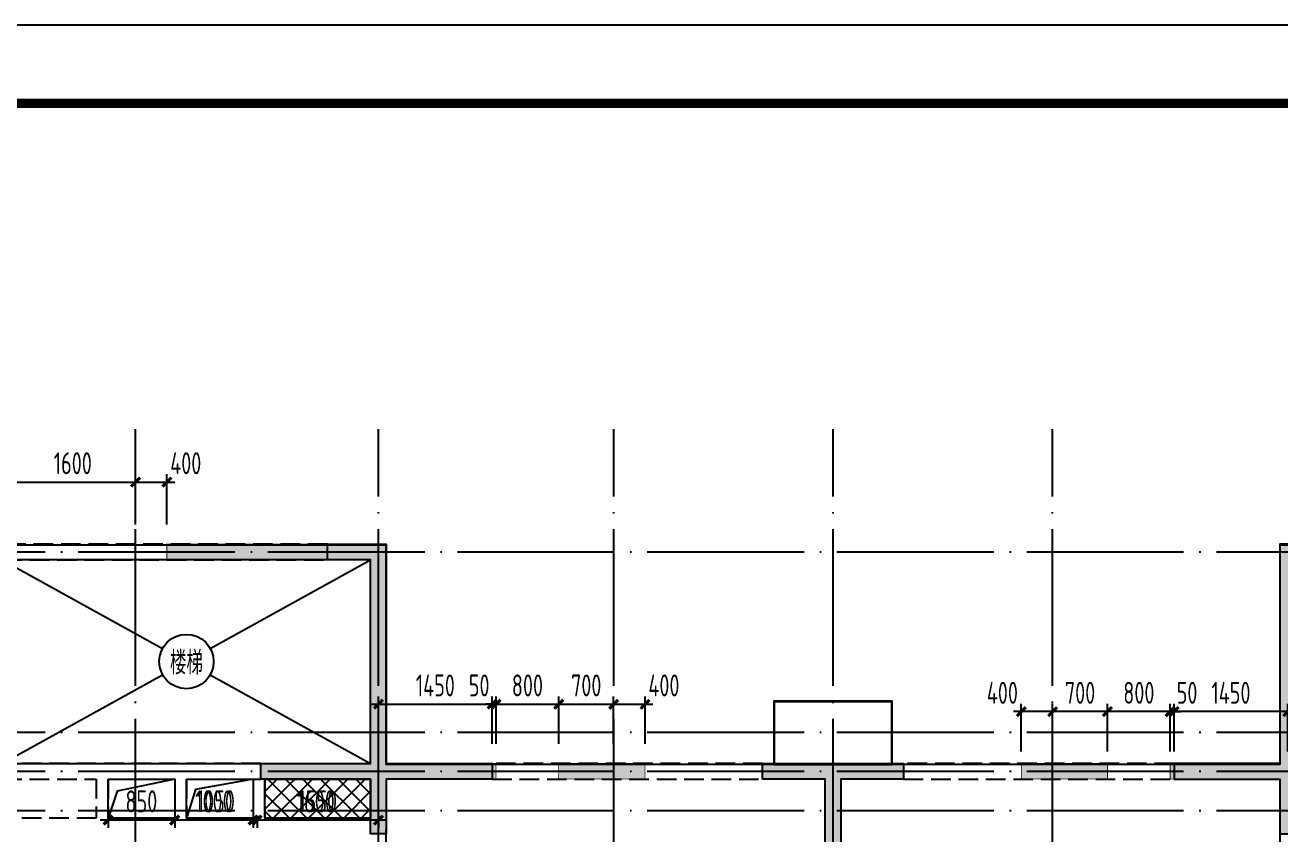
# Model space of a CAD drawing. Extents: x 154268 to 5133249, y -1832900 to 601179.
# Drawn here: x 658761 to 674770, y 590715 to 601038 of the extents above; entities that cross this region are included whole.
import ezdxf
from ezdxf.enums import TextEntityAlignment as Align

# ---------------------------------------------------------------- set-up
doc = ezdxf.new("R2010")
doc.units = 0
doc.header["$LTSCALE"] = 1000
doc.linetypes.add('DASH', pattern=[0.35, 0.25, -0.1])
doc.linetypes.add('DOTE', pattern=[2.42, 2, -0.2, 0.02, -0.2])
doc.layers.add('_TSZ_PLOT_MARK', color=1, linetype='Continuous', plot=False)
for name, color, linetype in [('A-ANNO-AXIS', 94, 'Continuous'), ('A-ANNO-DOTE', 15, 'DOTE'), ('A-ANNO-TITLE', 3, 'Continuous'), ('DIM', 3, 'Continuous'), ('HATCH', 254, 'Continuous'), ('S-BASE-SING-实线', 7, 'Continuous'), ('S-BEAM-实线', 4, 'Continuous'), ('S-FLOOR-楼板', 52, 'Continuous'), ('S-HOLE-洞口', 20, 'Continuous'), ('S-STAIR-实线', 7, 'Continuous'), ('S-WALL-砼墙', 60, 'Continuous'), ('一体浇筑', 1, 'Continuous')]:
    doc.layers.add(name, color=color, linetype=linetype)
doc.styles.add('TSSD_Dimension', font='tssdeng.shx', dxfattribs={"width": 0.7, "bigfont": 'Hztxt.shx'})
doc.styles.add('TSSD_Label', font='tssdeng.shx', dxfattribs={"width": 0.7, "bigfont": 'hztxt.shx'})
doc.dimstyles.new('TSSD_100_100$0', dxfattribs={"dimtxt": 280, "dimasz": 80, "dimexe": 100, "dimexo": 250, "dimgap": 100, "dimtad": 1, "dimdec": 0, "dimzin": 0, "dimdsep": 46, "dimtxsty": 'TSSD_Dimension', "dimblk": 'ARCHTICK', "dimcen": 0, "dimdle": 100, "dimclrd": 3, "dimclre": 3, "dimclrt": 7, "dimadec": 0, "dimazin": 0, "dimtfac": 1, "dimtdec": 0, "dimtix": 1, "dimtmove": 2, "dimatfit": 3, "dimldrblk": 'ARCHTICK', "dimfxl": 100, "dimtolj": 1, "dimtzin": 0, "dimarcsym": 0})

# ---------------------------------------------------------------- blocks, each defined once
blk = doc.blocks.new('T4zw1')
at = {"layer": 'A-ANNO-DOTE'}
for p, q in [((1569657, -2354199), (1569657, -2338823)), ((1572757, -2354199), (1572757, -2338823)), ((1575757, -2354199), (1575757, -2338823)), ((1578557, -2354199), (1578557, -2338823)), ((1581357, -2354199), (1581357, -2338823)), ((1554406, -2340387), (1601542, -2340387)), ((1554406, -2342687), (1596363, -2342687)), ((1554406, -2343187), (1601542, -2343187)), ((1554406, -2343687), (1601542, -2343687))]:
    blk.add_line(p, q, dxfattribs=at)
blk = doc.blocks.new('T4sbzpm1')
at = {"layer": 'S-BEAM-实线', "linetype": 'DASH'}
for p, q in [((16350, 12550), (12200, 12550)), ((12200, 12350), (16350, 12350)), ((15500, 9750), (12200, 9750)), ((21900, 9750), (18450, 9750)), ((27150, 9750), (23700, 9750)), ((12200, 9550), (13400, 9550)), ((13400, 9550), (13400, 9050)), ((13550, 9550), (14400, 9550)), ((13550, 9550), (13550, 9050)), ((14400, 9550), (14400, 9050)), ((14550, 9550), (15500, 9550)), ((14550, 9550), (14550, 9050)), ((15400, 9550), (15400, 9050)), ((15550, 9550), (15550, 9050)), ((18450, 9550), (21900, 9550)), ((23700, 9550), (27150, 9550)), ((13400, 9050), (12200, 9050)), ((14400, 9050), (13550, 9050)), ((15400, 9050), (14550, 9050)), ((16900, 9050), (15550, 9050)), ((17100, 7600), (17100, 8950)), ((28500, 8950), (28500, 7600))]:
    blk.add_line(p, q, dxfattribs=at)
at = {"layer": 'S-WALL-砼墙'}
for points in [[(16350, 12350), (16350, 12550), (17100, 12550), (17100, 9750), (18450, 9750), (18450, 9550), (17100, 9550), (17100, 8850), (16900, 8850), (16900, 9550), (15500, 9550), (15500, 9750), (16900, 9750), (16900, 12350)], [(29250, 12350), (29250, 12550), (28500, 12550), (28500, 9750), (27150, 9750), (27150, 9550), (28500, 9550), (28500, 8850), (28700, 8850), (28700, 9550), (30100, 9550), (30100, 9750), (28700, 9750), (28700, 12350)], [(21900, 9550), (21900, 9750), (23700, 9750), (23700, 9550), (22900, 9550), (22900, 6150), (22700, 6150), (22700, 9550)]]:
    blk.add_lwpolyline(points, close=True, dxfattribs=at)
blk = doc.blocks.new('_ArchTick')
at = {"color": 0, "linetype": 'ByBlock', "const_width": 0.5}
blk.add_lwpolyline([(-0.71, -0.71), (0.71, 0.71)], dxfattribs=at)
blk = doc.blocks.new('*D5998')
at = {"layer": 'Defpoints', "color": 0, "transparency": 16777216}
for p in [(15300, 9235), (16900, 9235), (15300, 8926)]:
    blk.add_point(p, dxfattribs=at)
at = {"layer": 'DIM', "color": 3, "lineweight": -2, "transparency": 16777216}
for p, q in [((15300, 8985), (15300, 8826)), ((16900, 8985), (16900, 8826)), ((17000, 8926), (15200, 8926))]:
    blk.add_line(p, q, dxfattribs=at)
at = {"layer": 'DIM', "color": 3, "lineweight": -2, "transparency": 16777216, "xscale": 80, "yscale": 80, "zscale": 80, "rotation": 180}
blk.add_blockref('_ArchTick', (15300, 8926), dxfattribs=at)
at = {"layer": 'DIM', "color": 3, "lineweight": -2, "transparency": 16777216, "xscale": 80, "yscale": 80, "zscale": 80}
blk.add_blockref('_ArchTick', (16900, 8926), dxfattribs=at)
at = {"layer": 'DIM', "color": 7, "transparency": 16777216, "insert": (16100, 9166), "char_height": 280, "attachment_point": 5, "style": 'TSSD_Dimension'}
blk.add_mtext('\\A1;1600', dxfattribs=at)
blk = doc.blocks.new('*D5999')
at = {"layer": 'Defpoints', "color": 0, "transparency": 16777216}
for p in [(14300, 9235), (15300, 9235), (14300, 8926)]:
    blk.add_point(p, dxfattribs=at)
at = {"layer": 'DIM', "color": 3, "lineweight": -2, "transparency": 16777216}
for p, q in [((14300, 8985), (14300, 8826)), ((15300, 8985), (15300, 8826)), ((15400, 8926), (14200, 8926))]:
    blk.add_line(p, q, dxfattribs=at)
at = {"layer": 'DIM', "color": 3, "lineweight": -2, "transparency": 16777216, "xscale": 80, "yscale": 80, "zscale": 80, "rotation": 180}
blk.add_blockref('_ArchTick', (14300, 8926), dxfattribs=at)
at = {"layer": 'DIM', "color": 3, "lineweight": -2, "transparency": 16777216, "xscale": 80, "yscale": 80, "zscale": 80}
blk.add_blockref('_ArchTick', (15300, 8926), dxfattribs=at)
at = {"layer": 'DIM', "color": 7, "transparency": 16777216, "insert": (14800, 9166), "char_height": 280, "attachment_point": 5, "style": 'TSSD_Dimension'}
blk.add_mtext('\\A1;1000', dxfattribs=at)
blk = doc.blocks.new('*D6000')
at = {"layer": 'Defpoints', "color": 0, "transparency": 16777216}
for p in [(13450, 9235), (14300, 9235), (13450, 8926)]:
    blk.add_point(p, dxfattribs=at)
at = {"layer": 'DIM', "color": 3, "lineweight": -2, "transparency": 16777216}
for p, q in [((13450, 8985), (13450, 8826)), ((14300, 8985), (14300, 8826)), ((14400, 8926), (13350, 8926))]:
    blk.add_line(p, q, dxfattribs=at)
at = {"layer": 'DIM', "color": 3, "lineweight": -2, "transparency": 16777216, "xscale": 80, "yscale": 80, "zscale": 80, "rotation": 180}
blk.add_blockref('_ArchTick', (13450, 8926), dxfattribs=at)
at = {"layer": 'DIM', "color": 3, "lineweight": -2, "transparency": 16777216, "xscale": 80, "yscale": 80, "zscale": 80}
blk.add_blockref('_ArchTick', (14300, 8926), dxfattribs=at)
at = {"layer": 'DIM', "color": 7, "transparency": 16777216, "insert": (13875, 9166), "char_height": 280, "attachment_point": 5, "style": 'TSSD_Dimension'}
blk.add_mtext('\\A1;850', dxfattribs=at)
blk = doc.blocks.new('*D5369')
at = {"layer": 'Defpoints', "color": 0, "transparency": 16777216}
for p in [(661720, 591200), (663270, 591200), (661720, 590891)]:
    blk.add_point(p, dxfattribs=at)
at = {"layer": 'DIM', "color": 3, "lineweight": -2, "transparency": 16777216}
for p, q in [((663370, 590891), (661620, 590891)), ((661720, 590950), (661720, 590791)), ((663270, 590950), (663270, 590791))]:
    blk.add_line(p, q, dxfattribs=at)
at = {"layer": 'DIM', "color": 3, "lineweight": -2, "transparency": 16777216, "xscale": 80, "yscale": 80, "zscale": 80, "rotation": 180}
blk.add_blockref('_ArchTick', (661720, 590891), dxfattribs=at)
at = {"layer": 'DIM', "color": 3, "lineweight": -2, "transparency": 16777216, "xscale": 80, "yscale": 80, "zscale": 80}
blk.add_blockref('_ArchTick', (663270, 590891), dxfattribs=at)
at = {"layer": 'DIM', "color": 7, "transparency": 16777216, "insert": (662495, 591131), "char_height": 280, "attachment_point": 5, "style": 'TSSD_Dimension'}
blk.add_mtext('\\A1;1550', dxfattribs=at)
blk = doc.blocks.new('*D5370')
at = {"layer": 'Defpoints', "color": 0, "transparency": 16777216}
for p in [(660670, 591200), (661720, 591200), (660670, 590891)]:
    blk.add_point(p, dxfattribs=at)
at = {"layer": 'DIM', "color": 3, "lineweight": -2, "transparency": 16777216}
for p, q in [((661820, 590891), (660570, 590891)), ((660670, 590950), (660670, 590791)), ((661720, 590950), (661720, 590791))]:
    blk.add_line(p, q, dxfattribs=at)
at = {"layer": 'DIM', "color": 3, "lineweight": -2, "transparency": 16777216, "xscale": 80, "yscale": 80, "zscale": 80, "rotation": 180}
blk.add_blockref('_ArchTick', (660670, 590891), dxfattribs=at)
at = {"layer": 'DIM', "color": 3, "lineweight": -2, "transparency": 16777216, "xscale": 80, "yscale": 80, "zscale": 80}
blk.add_blockref('_ArchTick', (661720, 590891), dxfattribs=at)
at = {"layer": 'DIM', "color": 7, "transparency": 16777216, "insert": (661195, 591131), "char_height": 280, "attachment_point": 5, "style": 'TSSD_Dimension'}
blk.add_mtext('\\A1;1050', dxfattribs=at)
blk = doc.blocks.new('*D5371')
at = {"layer": 'Defpoints', "color": 0, "transparency": 16777216}
for p in [(659820, 591200), (660670, 591200), (659820, 590891)]:
    blk.add_point(p, dxfattribs=at)
at = {"layer": 'DIM', "color": 3, "lineweight": -2, "transparency": 16777216}
for p, q in [((660770, 590891), (659720, 590891)), ((659820, 590950), (659820, 590791)), ((660670, 590950), (660670, 590791))]:
    blk.add_line(p, q, dxfattribs=at)
at = {"layer": 'DIM', "color": 3, "lineweight": -2, "transparency": 16777216, "xscale": 80, "yscale": 80, "zscale": 80, "rotation": 180}
blk.add_blockref('_ArchTick', (659820, 590891), dxfattribs=at)
at = {"layer": 'DIM', "color": 3, "lineweight": -2, "transparency": 16777216, "xscale": 80, "yscale": 80, "zscale": 80}
blk.add_blockref('_ArchTick', (660670, 590891), dxfattribs=at)
at = {"layer": 'DIM', "color": 7, "transparency": 16777216, "insert": (660245, 591131), "char_height": 280, "attachment_point": 5, "style": 'TSSD_Dimension'}
blk.add_mtext('\\A1;850', dxfattribs=at)
blk = doc.blocks.new('*D5351')
at = {"layer": 'Defpoints', "color": 0, "transparency": 16777216}
for p in [(664720, 592370), (663270, 591796), (664720, 591615)]:
    blk.add_point(p, dxfattribs=at)
at = {"layer": 'DIM', "color": 3, "lineweight": -2, "transparency": 16777216}
for p, q in [((663270, 592046), (663270, 592470)), ((664720, 591865), (664720, 592470)), ((663170, 592370), (664820, 592370))]:
    blk.add_line(p, q, dxfattribs=at)
at = {"layer": 'DIM', "color": 3, "lineweight": -2, "transparency": 16777216, "xscale": 80, "yscale": 80, "zscale": 80, "rotation": 180}
blk.add_blockref('_ArchTick', (663270, 592370), dxfattribs=at)
at = {"layer": 'DIM', "color": 3, "lineweight": -2, "transparency": 16777216, "xscale": 80, "yscale": 80, "zscale": 80}
blk.add_blockref('_ArchTick', (664720, 592370), dxfattribs=at)
at = {"layer": 'DIM', "color": 7, "transparency": 16777216, "insert": (663995, 592610), "char_height": 280, "attachment_point": 5, "style": 'TSSD_Dimension'}
blk.add_mtext('\\A1;1450', dxfattribs=at)
blk = doc.blocks.new('*D5352')
at = {"layer": 'Defpoints', "color": 0, "transparency": 16777216}
for p in [(664770, 592370), (664720, 591615), (664770, 591615)]:
    blk.add_point(p, dxfattribs=at)
at = {"layer": 'DIM', "color": 3, "lineweight": -2, "transparency": 16777216}
for p, q in [((664720, 591865), (664720, 592470)), ((664770, 591865), (664770, 592470)), ((664720, 592370), (664640, 592370)), ((664720, 592370), (664770, 592370)), ((664770, 592370), (664850, 592370))]:
    blk.add_line(p, q, dxfattribs=at)
at = {"layer": 'DIM', "color": 3, "lineweight": -2, "transparency": 16777216, "xscale": 80, "yscale": 80, "zscale": 80}
blk.add_blockref('_ArchTick', (664720, 592370), dxfattribs=at)
at = {"layer": 'DIM', "color": 3, "lineweight": -2, "transparency": 16777216, "xscale": 80, "yscale": 80, "zscale": 80, "rotation": 180}
blk.add_blockref('_ArchTick', (664770, 592370), dxfattribs=at)
at = {"layer": 'DIM', "color": 7, "transparency": 16777216, "insert": (664554, 592610), "char_height": 280, "attachment_point": 5, "style": 'TSSD_Dimension'}
blk.add_mtext('\\A1;50', dxfattribs=at)
blk = doc.blocks.new('*D5353')
at = {"layer": 'Defpoints', "color": 0, "transparency": 16777216}
for p in [(665570, 592370), (664770, 591615), (665570, 591615)]:
    blk.add_point(p, dxfattribs=at)
at = {"layer": 'DIM', "color": 3, "lineweight": -2, "transparency": 16777216}
for p, q in [((664770, 591865), (664770, 592470)), ((665570, 591865), (665570, 592470)), ((664670, 592370), (665670, 592370))]:
    blk.add_line(p, q, dxfattribs=at)
at = {"layer": 'DIM', "color": 3, "lineweight": -2, "transparency": 16777216, "xscale": 80, "yscale": 80, "zscale": 80, "rotation": 180}
blk.add_blockref('_ArchTick', (664770, 592370), dxfattribs=at)
at = {"layer": 'DIM', "color": 3, "lineweight": -2, "transparency": 16777216, "xscale": 80, "yscale": 80, "zscale": 80}
blk.add_blockref('_ArchTick', (665570, 592370), dxfattribs=at)
at = {"layer": 'DIM', "color": 7, "transparency": 16777216, "insert": (665170, 592610), "char_height": 280, "attachment_point": 5, "style": 'TSSD_Dimension'}
blk.add_mtext('\\A1;800', dxfattribs=at)
blk = doc.blocks.new('*D5354')
at = {"layer": 'Defpoints', "color": 0, "transparency": 16777216}
for p in [(666270, 592370), (665570, 591615), (666270, 591615)]:
    blk.add_point(p, dxfattribs=at)
at = {"layer": 'DIM', "color": 3, "lineweight": -2, "transparency": 16777216}
for p, q in [((665570, 591865), (665570, 592470)), ((666270, 591865), (666270, 592470)), ((665470, 592370), (666370, 592370))]:
    blk.add_line(p, q, dxfattribs=at)
at = {"layer": 'DIM', "color": 3, "lineweight": -2, "transparency": 16777216, "xscale": 80, "yscale": 80, "zscale": 80, "rotation": 180}
blk.add_blockref('_ArchTick', (665570, 592370), dxfattribs=at)
at = {"layer": 'DIM', "color": 3, "lineweight": -2, "transparency": 16777216, "xscale": 80, "yscale": 80, "zscale": 80}
blk.add_blockref('_ArchTick', (666270, 592370), dxfattribs=at)
at = {"layer": 'DIM', "color": 7, "transparency": 16777216, "insert": (665920, 592610), "char_height": 280, "attachment_point": 5, "style": 'TSSD_Dimension'}
blk.add_mtext('\\A1;700', dxfattribs=at)
blk = doc.blocks.new('*D5355')
at = {"layer": 'Defpoints', "color": 0, "transparency": 16777216}
for p in [(666670, 592370), (666270, 591615), (666670, 591615)]:
    blk.add_point(p, dxfattribs=at)
at = {"layer": 'DIM', "color": 3, "lineweight": -2, "transparency": 16777216}
for p, q in [((666270, 591865), (666270, 592470)), ((666670, 591865), (666670, 592470)), ((666170, 592370), (666770, 592370))]:
    blk.add_line(p, q, dxfattribs=at)
at = {"layer": 'DIM', "color": 3, "lineweight": -2, "transparency": 16777216, "xscale": 80, "yscale": 80, "zscale": 80, "rotation": 180}
blk.add_blockref('_ArchTick', (666270, 592370), dxfattribs=at)
at = {"layer": 'DIM', "color": 3, "lineweight": -2, "transparency": 16777216, "xscale": 80, "yscale": 80, "zscale": 80}
blk.add_blockref('_ArchTick', (666670, 592370), dxfattribs=at)
at = {"layer": 'DIM', "color": 7, "transparency": 16777216, "insert": (666911, 592610), "char_height": 280, "attachment_point": 5, "style": 'TSSD_Dimension'}
blk.add_mtext('\\A1;400', dxfattribs=at)
blk = doc.blocks.new('*D5360')
at = {"layer": 'Defpoints', "color": 0, "transparency": 16777216}
for p in [(673420, 592276), (673420, 591515), (674870, 591515)]:
    blk.add_point(p, dxfattribs=at)
at = {"layer": 'DIM', "color": 3, "lineweight": -2, "transparency": 16777216}
for p, q in [((673420, 591765), (673420, 592376)), ((674870, 591765), (674870, 592376)), ((674970, 592276), (673320, 592276))]:
    blk.add_line(p, q, dxfattribs=at)
at = {"layer": 'DIM', "color": 3, "lineweight": -2, "transparency": 16777216, "xscale": 80, "yscale": 80, "zscale": 80, "rotation": 180}
blk.add_blockref('_ArchTick', (673420, 592276), dxfattribs=at)
at = {"layer": 'DIM', "color": 3, "lineweight": -2, "transparency": 16777216, "xscale": 80, "yscale": 80, "zscale": 80}
blk.add_blockref('_ArchTick', (674870, 592276), dxfattribs=at)
at = {"layer": 'DIM', "color": 7, "transparency": 16777216, "insert": (674145, 592516), "char_height": 280, "attachment_point": 5, "style": 'TSSD_Dimension'}
blk.add_mtext('\\A1;1450', dxfattribs=at)
blk = doc.blocks.new('*D5361')
at = {"layer": 'Defpoints', "color": 0, "transparency": 16777216}
for p in [(673370, 592276), (673370, 591515), (673420, 591515)]:
    blk.add_point(p, dxfattribs=at)
at = {"layer": 'DIM', "color": 3, "lineweight": -2, "transparency": 16777216}
for p, q in [((673370, 591765), (673370, 592376)), ((673420, 591765), (673420, 592376)), ((673370, 592276), (673290, 592276)), ((673420, 592276), (673370, 592276)), ((673420, 592276), (673500, 592276))]:
    blk.add_line(p, q, dxfattribs=at)
at = {"layer": 'DIM', "color": 3, "lineweight": -2, "transparency": 16777216, "xscale": 80, "yscale": 80, "zscale": 80}
blk.add_blockref('_ArchTick', (673370, 592276), dxfattribs=at)
at = {"layer": 'DIM', "color": 3, "lineweight": -2, "transparency": 16777216, "xscale": 80, "yscale": 80, "zscale": 80, "rotation": 180}
blk.add_blockref('_ArchTick', (673420, 592276), dxfattribs=at)
at = {"layer": 'DIM', "color": 7, "transparency": 16777216, "insert": (673585, 592516), "char_height": 280, "attachment_point": 5, "style": 'TSSD_Dimension'}
blk.add_mtext('\\A1;50', dxfattribs=at)
blk = doc.blocks.new('*D5362')
at = {"layer": 'Defpoints', "color": 0, "transparency": 16777216}
for p in [(672570, 592276), (672570, 591515), (673370, 591515)]:
    blk.add_point(p, dxfattribs=at)
at = {"layer": 'DIM', "color": 3, "lineweight": -2, "transparency": 16777216}
for p, q in [((672570, 591765), (672570, 592376)), ((673370, 591765), (673370, 592376)), ((673470, 592276), (672470, 592276))]:
    blk.add_line(p, q, dxfattribs=at)
at = {"layer": 'DIM', "color": 3, "lineweight": -2, "transparency": 16777216, "xscale": 80, "yscale": 80, "zscale": 80, "rotation": 180}
blk.add_blockref('_ArchTick', (672570, 592276), dxfattribs=at)
at = {"layer": 'DIM', "color": 3, "lineweight": -2, "transparency": 16777216, "xscale": 80, "yscale": 80, "zscale": 80}
blk.add_blockref('_ArchTick', (673370, 592276), dxfattribs=at)
at = {"layer": 'DIM', "color": 7, "transparency": 16777216, "insert": (672970, 592516), "char_height": 280, "attachment_point": 5, "style": 'TSSD_Dimension'}
blk.add_mtext('\\A1;800', dxfattribs=at)
blk = doc.blocks.new('*D5363')
at = {"layer": 'Defpoints', "color": 0, "transparency": 16777216}
for p in [(671870, 592276), (671870, 591515), (672570, 591515)]:
    blk.add_point(p, dxfattribs=at)
at = {"layer": 'DIM', "color": 3, "lineweight": -2, "transparency": 16777216}
for p, q in [((671870, 591765), (671870, 592376)), ((672570, 591765), (672570, 592376)), ((672670, 592276), (671770, 592276))]:
    blk.add_line(p, q, dxfattribs=at)
at = {"layer": 'DIM', "color": 3, "lineweight": -2, "transparency": 16777216, "xscale": 80, "yscale": 80, "zscale": 80, "rotation": 180}
blk.add_blockref('_ArchTick', (671870, 592276), dxfattribs=at)
at = {"layer": 'DIM', "color": 3, "lineweight": -2, "transparency": 16777216, "xscale": 80, "yscale": 80, "zscale": 80}
blk.add_blockref('_ArchTick', (672570, 592276), dxfattribs=at)
at = {"layer": 'DIM', "color": 7, "transparency": 16777216, "insert": (672220, 592516), "char_height": 280, "attachment_point": 5, "style": 'TSSD_Dimension'}
blk.add_mtext('\\A1;700', dxfattribs=at)
blk = doc.blocks.new('*D5364')
at = {"layer": 'Defpoints', "color": 0, "transparency": 16777216}
for p in [(671470, 592276), (671470, 591515), (671870, 591515)]:
    blk.add_point(p, dxfattribs=at)
at = {"layer": 'DIM', "color": 3, "lineweight": -2, "transparency": 16777216}
for p, q in [((671470, 591765), (671470, 592376)), ((671870, 591765), (671870, 592376)), ((671970, 592276), (671370, 592276))]:
    blk.add_line(p, q, dxfattribs=at)
at = {"layer": 'DIM', "color": 3, "lineweight": -2, "transparency": 16777216, "xscale": 80, "yscale": 80, "zscale": 80, "rotation": 180}
blk.add_blockref('_ArchTick', (671470, 592276), dxfattribs=at)
at = {"layer": 'DIM', "color": 3, "lineweight": -2, "transparency": 16777216, "xscale": 80, "yscale": 80, "zscale": 80}
blk.add_blockref('_ArchTick', (671870, 592276), dxfattribs=at)
at = {"layer": 'DIM', "color": 7, "transparency": 16777216, "insert": (671229, 592516), "char_height": 280, "attachment_point": 5, "style": 'TSSD_Dimension'}
blk.add_mtext('\\A1;400', dxfattribs=at)
blk = doc.blocks.new('*D5382')
at = {"layer": 'Defpoints', "color": 0, "transparency": 16777216}
for p in [(660170, 595206), (658570, 594415), (660170, 594415)]:
    blk.add_point(p, dxfattribs=at)
at = {"layer": 'DIM', "color": 3, "lineweight": -2, "transparency": 16777216}
for p, q in [((658470, 595206), (660270, 595206)), ((658570, 594665), (658570, 595306)), ((660170, 594665), (660170, 595306))]:
    blk.add_line(p, q, dxfattribs=at)
at = {"layer": 'DIM', "color": 3, "lineweight": -2, "transparency": 16777216, "xscale": 80, "yscale": 80, "zscale": 80, "rotation": 180}
blk.add_blockref('_ArchTick', (658570, 595206), dxfattribs=at)
at = {"layer": 'DIM', "color": 3, "lineweight": -2, "transparency": 16777216, "xscale": 80, "yscale": 80, "zscale": 80}
blk.add_blockref('_ArchTick', (660170, 595206), dxfattribs=at)
at = {"layer": 'DIM', "color": 7, "transparency": 16777216, "insert": (659370, 595446), "char_height": 280, "attachment_point": 5, "style": 'TSSD_Dimension'}
blk.add_mtext('\\A1;1600', dxfattribs=at)
blk = doc.blocks.new('*D5383')
at = {"layer": 'Defpoints', "color": 0, "transparency": 16777216}
for p in [(660570, 595206), (660170, 594415), (660570, 594415)]:
    blk.add_point(p, dxfattribs=at)
at = {"layer": 'DIM', "color": 3, "lineweight": -2, "transparency": 16777216}
for p, q in [((660070, 595206), (660670, 595206)), ((660170, 594665), (660170, 595306)), ((660570, 594665), (660570, 595306))]:
    blk.add_line(p, q, dxfattribs=at)
at = {"layer": 'DIM', "color": 3, "lineweight": -2, "transparency": 16777216, "xscale": 80, "yscale": 80, "zscale": 80, "rotation": 180}
blk.add_blockref('_ArchTick', (660170, 595206), dxfattribs=at)
at = {"layer": 'DIM', "color": 3, "lineweight": -2, "transparency": 16777216, "xscale": 80, "yscale": 80, "zscale": 80}
blk.add_blockref('_ArchTick', (660570, 595206), dxfattribs=at)
at = {"layer": 'DIM', "color": 7, "transparency": 16777216, "insert": (660811, 595446), "char_height": 280, "attachment_point": 5, "style": 'TSSD_Dimension'}
blk.add_mtext('\\A1;400', dxfattribs=at)
blk = doc.blocks.new('2T4bx')
at = {"color": 1}
blk.add_lwpolyline([(45600, 12550), (28500, 12550), (28500, 9750), (23550, 9750), (22050, 9750), (17100, 9750), (17100, 12550), (7450, 12550)], dxfattribs=at)
at = {"color": 2}
blk.add_lwpolyline([(22050, 9750), (23550, 9750), (23550, 10550), (22050, 10550)], close=True, dxfattribs=at)
blk = doc.blocks.new('T4bzdk1')
at = {"layer": 'S-FLOOR-楼板'}
h = blk.add_hatch(dxfattribs=at)
h.set_pattern_fill('ANSI37', color=256, scale=50, style=0)
h.set_pattern_definition([(45, (-532680.68, 1976783.45), (-112.253202, 112.253202), []), (135, (-532680.68, 1976783.45), (-112.253202, -112.253202), [])])
h.paths.add_polyline_path([(15450, 9450), (16800, 9450), (16800, 8950), (15450, 8950)])
blk.add_lwpolyline([(15450, 9450), (16800, 9450), (16800, 8950), (15450, 8950)], close=True, dxfattribs=at)
at = {"layer": 'S-HOLE-洞口'}
for points in [[(13450, 9450), (14300, 9450), (14300, 8950), (13450, 8950)], [(14450, 9450), (15300, 9450), (15300, 8950), (14450, 8950)]]:
    blk.add_lwpolyline(points, close=True, dxfattribs=at)
for points in [[(14300, 9450), (13564.7, 9293.8), (13450, 8950)], [(15300, 9450), (14565.6, 9315.3), (14450, 8950)]]:
    blk.add_lwpolyline(points, dxfattribs=at)
at = {"layer": 'S-STAIR-实线'}
for p, q in [((12100, 12250), (14146.3, 11118)), ((14753.7, 11118), (16800, 12250)), ((12100, 9650), (14146.3, 10782)), ((14753.7, 10782), (16800, 9650))]:
    blk.add_line(p, q, dxfattribs=at)
blk.add_lwpolyline([(16800, 12250), (12100, 12250), (12100, 9650), (16800, 9650)], close=True, dxfattribs=at)
at = {"layer": 'S-STAIR-实线', "linetype": 'Continuous'}
blk.add_circle((14450, 10950), 347.1, dxfattribs=at)
at = {"layer": 'S-STAIR-实线', "linetype": 'Continuous', "style": 'TSSD_Label', "width": 0.7}
blk.add_text('楼梯', height=300, dxfattribs=at).set_placement((14450, 10950), align=Align.MIDDLE)
at = {"layer": 'DIM'}
for base, p1, p2, picture, middle in [((13450, 8926.1), (14300, 9234.9), (13450, 9234.9), '*D6000', (13875, 9166.1)), ((14300, 8926.1), (15300, 9234.9), (14300, 9234.9), '*D5999', (14800, 9166.1)), ((15300, 8926.1), (16900, 9234.9), (15300, 9234.9), '*D5998', (16100, 9166.1))]:
    dim = blk.add_linear_dim(base=base, p1=p1, p2=p2, dimstyle='TSSD_100_100$0', dxfattribs=at)
    dim.commit()
    dim.dimension.update_dxf_attribs({"geometry": picture, "text_midpoint": middle})

msp = doc.modelspace()

# ---------------------------------------------------------------- hatches: boundary and pattern name
at = {"layer": 'HATCH'}
h = msp.add_hatch(color=253, dxfattribs=at)
h.paths.add_polyline_path([(672269.6, 581865.2), (672269.6, 582065.2), (671969.6, 582065.2), (671969.6, 582465.2), (671469.6, 582465.2), (671469.6, 582265.2), (671769.6, 582265.2), (671769.6, 581865.2)])
h.paths.add_polyline_path([(674969.6, 584365.2), (674769.6, 584365.2), (674769.6, 582065.2), (674269.6, 582065.2), (674269.6, 581865.2), (675569.6, 581865.2), (675569.6, 582065.2), (674969.6, 582065.2)])
h.paths.add_polyline_path([(675369.6, 589265.2), (675369.6, 589465.2), (674769.6, 589465.2), (674769.6, 587465.2), (674969.6, 587465.2), (674969.6, 589265.2)])
h.paths.add_polyline_path([(675519.6, 594215.2), (675519.6, 594415.2), (674769.6, 594415.2), (674769.6, 591615.2), (673419.6, 591615.2), (673419.6, 591415.2), (674769.6, 591415.2), (674769.6, 590715.2), (674969.6, 590715.2), (674969.6, 591415.2), (676369.6, 591415.2), (676369.6, 591615.2), (674969.6, 591615.2), (674969.6, 594215.2)])
h.paths.add_polyline_path([(680469.6, 594415.2), (679669.6, 594415.2), (679669.6, 591415.2), (679869.6, 591415.2), (679869.6, 591915.2), (680369.6, 591915.2), (680369.6, 592115.2), (679869.6, 592115.2), (679869.6, 594215.2), (680469.6, 594215.2)])
h.paths.add_polyline_path([(684419.6, 594415.2), (683619.6, 594415.2), (683619.6, 594215.2), (684219.6, 594215.2), (684219.6, 592115.2), (683819.6, 592115.2), (683819.6, 591915.2), (684419.6, 591915.2)])
h.paths.add_polyline_path([(683069.6, 589265.2), (683069.6, 589465.2), (679669.6, 589465.2), (679669.6, 589265.2), (681469.6, 589265.2), (681469.6, 588915.2), (681669.6, 588915.2), (681669.6, 589265.2)])
h.paths.add_polyline_path([(677569.6, 581865.2), (677569.6, 582065.2), (677869.6, 582065.2), (677869.6, 582465.2), (678369.6, 582465.2), (678369.6, 582265.2), (678069.6, 582265.2), (678069.6, 581865.2)])
h.paths.add_polyline_path([(680169.6, 582265.2), (680169.6, 582465.2), (680569.6, 582465.2), (680569.6, 584365.2), (680769.6, 584365.2), (680769.6, 582265.2)])
h.paths.add_polyline_path([(682969.6, 582265.2), (682969.6, 582465.2), (682569.6, 582465.2), (682569.6, 584365.2), (682369.6, 584365.2), (682369.6, 582265.2)])
h.paths.add_polyline_path([(680069.6, 587465.2), (680069.6, 587665.2), (680869.6, 587665.2), (680869.6, 587465.2), (680769.6, 587465.2), (680769.6, 586665.2), (680569.6, 586665.2), (680569.6, 587465.2)])
h.paths.add_polyline_path([(683069.6, 587465.2), (683069.6, 587665.2), (682269.6, 587665.2), (682269.6, 587465.2), (682369.6, 587465.2), (682369.6, 586665.2), (682569.6, 586665.2), (682569.6, 587465.2)])
h.paths.add_polyline_path([(685569.6, 581865.2), (685569.6, 582115.2), (685269.6, 582115.2), (685269.6, 582465.2), (684769.6, 582465.2), (684769.6, 582265.2), (685069.6, 582265.2), (685069.6, 581865.2)])
h.paths.add_polyline_path([(688369.6, 584215.2), (688169.6, 584215.2), (688169.6, 582115.2), (687569.6, 582115.2), (687569.6, 581865.2), (688769.6, 581865.2), (688769.6, 582115.2), (688369.6, 582115.2)])
h.paths.add_polyline_path([(688369.6, 589465.2), (686519.6, 589465.2), (686519.6, 589265.2), (688169.6, 589265.2), (688169.6, 587465.2), (688369.6, 587465.2)])
h.paths.add_polyline_path([(686369.6, 594165.2), (686369.6, 594415.2), (685669.6, 594415.2), (685669.6, 590915.2), (686719.6, 590915.2), (686719.6, 591115.2), (685869.6, 591115.2), (685869.6, 594165.2)])
h.paths.add_polyline_path([(689369.6, 594165.2), (689369.6, 594415.2), (688169.6, 594415.2), (688169.6, 594165.2), (688669.6, 594165.2), (688669.6, 592515.2), (688869.6, 592515.2), (688869.6, 594165.2)])
h.paths.add_polyline_path([(691869.6, 594415.2), (690869.6, 594415.2), (690869.6, 594165.2), (691619.6, 594165.2), (691619.6, 590815.2), (691869.6, 590815.2)])
h.paths.add_polyline_path([(691869.6, 588315.2), (691619.6, 588315.2), (691619.6, 588015.2), (690069.6, 588015.2), (690069.6, 587815.2), (691869.6, 587815.2)])
h.paths.add_polyline_path([(691869.6, 585915.2), (691619.6, 585915.2), (691619.6, 582115.2), (691169.6, 582115.2), (691169.6, 581865.2), (691869.6, 581865.2)])
h.paths.add_polyline_path([(668969.6, 584965.2), (669169.6, 584965.2), (669169.6, 582465.2), (669669.6, 582465.2), (669669.6, 582265.2), (668469.6, 582265.2), (668469.6, 582465.2), (668969.6, 582465.2)])
h.paths.add_polyline_path([(668169.6, 591415.2), (668169.6, 591615.2), (669969.6, 591615.2), (669969.6, 591415.2), (669169.6, 591415.2), (669169.6, 588015.2), (668969.6, 588015.2), (668969.6, 591415.2)])
h.paths.add_polyline_path([(665869.6, 581865.2), (665869.6, 582065.2), (666169.6, 582065.2), (666169.6, 582465.2), (666669.6, 582465.2), (666669.6, 582265.2), (666369.6, 582265.2), (666369.6, 581865.2)])
h.paths.add_polyline_path([(663169.6, 584365.2), (663369.6, 584365.2), (663369.6, 582065.2), (663869.6, 582065.2), (663869.6, 581865.2), (662569.6, 581865.2), (662569.6, 582065.2), (663169.6, 582065.2)])
h.paths.add_polyline_path([(662769.6, 589265.2), (662769.6, 589465.2), (663369.6, 589465.2), (663369.6, 587465.2), (663169.6, 587465.2), (663169.6, 589265.2)])
h.paths.add_polyline_path([(662619.6, 594215.2), (662619.6, 594415.2), (663369.6, 594415.2), (663369.6, 591615.2), (664719.6, 591615.2), (664719.6, 591415.2), (663369.6, 591415.2), (663369.6, 590715.2), (663169.6, 590715.2), (663169.6, 591415.2), (661769.6, 591415.2), (661769.6, 591615.2), (663169.6, 591615.2), (663169.6, 594215.2)])
h.paths.add_polyline_path([(657669.6, 594415.2), (658469.6, 594415.2), (658469.6, 591415.2), (658269.6, 591415.2), (658269.6, 591915.2), (657769.6, 591915.2), (657769.6, 592115.2), (658269.6, 592115.2), (658269.6, 594215.2), (657669.6, 594215.2)])
h.paths.add_polyline_path([(653719.6, 594415.2), (654519.6, 594415.2), (654519.6, 594215.2), (653919.6, 594215.2), (653919.6, 592115.2), (654319.6, 592115.2), (654319.6, 591915.2), (653719.6, 591915.2)])
h.paths.add_polyline_path([(655069.6, 589265.2), (655069.6, 589465.2), (658469.6, 589465.2), (658469.6, 589265.2), (656669.6, 589265.2), (656669.6, 588915.2), (656469.6, 588915.2), (656469.6, 589265.2)])
h.paths.add_polyline_path([(660569.6, 581865.2), (660569.6, 582065.2), (660269.6, 582065.2), (660269.6, 582465.2), (659769.6, 582465.2), (659769.6, 582265.2), (660069.6, 582265.2), (660069.6, 581865.2)])
h.paths.add_polyline_path([(657969.6, 582265.2), (657969.6, 582465.2), (657569.6, 582465.2), (657569.6, 584365.2), (657369.6, 584365.2), (657369.6, 582265.2)])
h.paths.add_polyline_path([(655169.6, 582265.2), (655169.6, 582465.2), (655569.6, 582465.2), (655569.6, 584365.2), (655769.6, 584365.2), (655769.6, 582265.2)])
h.paths.add_polyline_path([(658069.6, 587465.2), (658069.6, 587665.2), (657269.6, 587665.2), (657269.6, 587465.2), (657369.6, 587465.2), (657369.6, 586665.2), (657569.6, 586665.2), (657569.6, 587465.2)])
h.paths.add_polyline_path([(655069.6, 587465.2), (655069.6, 587665.2), (655869.6, 587665.2), (655869.6, 587465.2), (655769.6, 587465.2), (655769.6, 586665.2), (655569.6, 586665.2), (655569.6, 587465.2)])
h.paths.add_polyline_path([(652569.6, 581865.2), (652569.6, 582115.2), (652869.6, 582115.2), (652869.6, 582465.2), (653369.6, 582465.2), (653369.6, 582265.2), (653069.6, 582265.2), (653069.6, 581865.2)])
h.paths.add_polyline_path([(649769.6, 584215.2), (649969.6, 584215.2), (649969.6, 582115.2), (650569.6, 582115.2), (650569.6, 581865.2), (649369.6, 581865.2), (649369.6, 582115.2), (649769.6, 582115.2)])
h.paths.add_polyline_path([(649769.6, 589465.2), (651619.6, 589465.2), (651619.6, 589265.2), (649969.6, 589265.2), (649969.6, 587465.2), (649769.6, 587465.2)])
h.paths.add_polyline_path([(651769.6, 594165.2), (651769.6, 594415.2), (652469.6, 594415.2), (652469.6, 590915.2), (651419.6, 590915.2), (651419.6, 591115.2), (652269.6, 591115.2), (652269.6, 594165.2)])
h.paths.add_polyline_path([(648769.6, 594165.2), (648769.6, 594415.2), (649969.6, 594415.2), (649969.6, 594165.2), (649469.6, 594165.2), (649469.6, 592515.2), (649269.6, 592515.2), (649269.6, 594165.2)])
h.paths.add_polyline_path([(646269.6, 594415.2), (647269.6, 594415.2), (647269.6, 594165.2), (646519.6, 594165.2), (646519.6, 590815.2), (646269.6, 590815.2)])
h.paths.add_polyline_path([(646269.6, 588315.2), (646519.6, 588315.2), (646519.6, 588015.2), (648069.6, 588015.2), (648069.6, 587815.2), (646269.6, 587815.2)])
h.paths.add_polyline_path([(646269.6, 585915.2), (646519.6, 585915.2), (646519.6, 582115.2), (646969.6, 582115.2), (646969.6, 581865.2), (646269.6, 581865.2)])
h = msp.add_hatch(dxfattribs=at)
h.set_pattern_fill('ARMORED', color=256, scale=30, style=0)
h.set_pattern_definition([(50, (-3130232.09, 2526935.15), (215.178055, -18.8256405), [22.5, -247.5]), (355, (-3130232.1, 2526935.15), (-41.6254, 225.65764), [18, -198]), (100.4514, (-3130214.16, 2526933.58), (173.552815, 206.831863), [19.122057, -210.342634]), (46.1842, (-3130232.1, 2526995.15), (320.172315, -49.655704), [33.75, -371.25]), (96.6356, (-3130205.4, 2526991), (280.398812, 292.235361), [28.683086, -315.5139]), (351.1842, (-3130232.1, 2526995.15), (280.398584, 292.23558), [27, -297]), (21, (-3130202.09, 2526980.15), (179.072116, -120.785667), [22.5, -247.5]), (326, (-3130202.1, 2526980.15), (72.9946, 217.545014), [18, -198]), (71.4514, (-3130187.17, 2526970.08), (252.066789, 96.759149), [19.122057, -210.342634]), (37.5, (-3130232.09, 2526935.15), (3.6479566, 99.8681561), [0, -195.6, 0, -201, 0, -198.75]), (7.5, (-3130232.09, 2526935.15), (78.9208612, 118.3235136), [0, -114.6, 0, -191.1, 0, -75.75]), (327.5, (-3130298.99, 2526935.15), (160.1467309, -6.7664615), [0, -75, 0, -234, 0, -310.5]), (317.5, (-3130328.99, 2526935.15), (174.955851, 30.0314947), [0, -97.5, 0, -155.4, 0, -220.5]), (45, (-3130232.09, 2526935.15), (-106.066017, 106.066017), [])])
h.paths.add_polyline_path([(672569.6, 591615.2), (671469.6, 591615.2), (671469.6, 591415.2), (672569.6, 591415.2)])
h.paths.add_polyline_path([(657569.6, 585865.2), (657369.6, 585865.2), (657369.6, 584365.2), (657569.6, 584365.2)])
h.paths.add_polyline_path([(655769.6, 586665.2), (655569.6, 586665.2), (655569.6, 584365.2), (655769.6, 584365.2)])
h.paths.add_polyline_path([(652469.6, 592315.2), (653719.6, 592315.2), (653719.6, 592115.2), (652469.6, 592115.2)])
h.paths.add_polyline_path([(684419.6, 592315.2), (685669.6, 592315.2), (685669.6, 592115.2), (684419.6, 592115.2)])
h.paths.add_polyline_path([(680169.6, 582265.2), (680269.6, 582265.2), (680269.6, 581865.2), (680169.6, 581865.2)])
h.paths.add_polyline_path([(678369.6, 581865.2), (678069.6, 581865.2), (678069.6, 581965.2), (678369.6, 581965.2)])
h.paths.add_polyline_path([(671769.6, 581865.2), (671469.6, 581865.2), (671469.6, 581965.2), (671769.6, 581965.2)])
h.paths.add_polyline_path([(660069.6, 581965.2), (659769.6, 581965.2), (659769.6, 581865.2), (660069.6, 581865.2)])
h.paths.add_polyline_path([(657869.6, 582265.2), (657969.6, 582265.2), (657969.6, 581865.2), (657869.6, 581865.2)])
h.paths.add_polyline_path([(666669.6, 581865.2), (666369.6, 581865.2), (666369.6, 581965.2), (666669.6, 581965.2)])
h.paths.add_polyline_path([(668469.6, 581965.2), (669669.6, 581965.2), (669669.6, 581865.2), (668469.6, 581865.2)])
h.paths.add_polyline_path([(680569.6, 585865.2), (680769.6, 585865.2), (680769.6, 584365.2), (680569.6, 584365.2)])
h.paths.add_polyline_path([(682369.6, 586665.2), (682569.6, 586665.2), (682569.6, 584365.2), (682369.6, 584365.2)])
h.paths.add_polyline_path([(691319.6, 587815.2), (691119.6, 587815.2), (691119.6, 585714.3), (691619.6, 585714.3), (691619.6, 585915.2), (691319.6, 585915.2)])
h.paths.add_polyline_path([(680469.6, 594415.2), (683619.6, 594415.2), (683619.6, 594215.2), (680469.6, 594215.2)])
h.paths.add_polyline_path([(679569.6, 594415.2), (679669.6, 594415.2), (679669.6, 594215.2), (679569.6, 594215.2)])
h.paths.add_polyline_path([(675519.6, 594415.2), (677569.6, 594415.2), (677569.6, 594215.2), (675519.6, 594215.2)])
h.paths.add_polyline_path([(673369.6, 591615.2), (673419.6, 591615.2), (673419.6, 591415.2), (673369.6, 591415.2)])
h.paths.add_polyline_path([(664719.6, 591615.2), (664769.6, 591615.2), (664769.6, 591415.2), (664719.6, 591415.2)])
h.paths.add_polyline_path([(665569.6, 591615.2), (666669.6, 591615.2), (666669.6, 591415.2), (665569.6, 591415.2)])
h.paths.add_polyline_path([(658469.6, 594415.2), (658569.6, 594415.2), (658569.6, 594215.2), (658469.6, 594215.2)])
h.paths.add_polyline_path([(662619.6, 594415.2), (660569.6, 594415.2), (660569.6, 594215.2), (662619.6, 594215.2)])
h.paths.add_polyline_path([(654519.6, 594415.2), (657669.6, 594415.2), (657669.6, 594215.2), (654519.6, 594215.2)])
h.paths.add_polyline_path([(646819.6, 587815.2), (647019.6, 587815.2), (647019.6, 585715.2), (646519.6, 585714.3), (646519.6, 585915.2), (646819.6, 585915.2)])
edge = h.paths.add_edge_path()
edge.add_line((669669.6, 581865.2), (669669.6, 581973.3))

# ---------------------------------------------------------------- linework, layer by layer
at = {"layer": '_TSZ_PLOT_MARK'}
msp.add_lwpolyline([(638503.6, 541638.3), (722603.6, 541638.3), (722603.6, 601038.3), (638503.6, 601038.3)], close=True, dxfattribs=at)
at = {"layer": 'A-ANNO-TITLE'}
msp.add_lwpolyline([(638503.6, 541638.3), (722603.6, 541638.3), (722603.6, 601038.3), (638503.6, 601038.3)], close=True, dxfattribs=at)
at = {"layer": 'A-ANNO-TITLE', "const_width": 120}
msp.add_lwpolyline([(641003.6, 542638.3), (721603.6, 542638.3), (721603.6, 600038.3), (641003.6, 600038.3)], close=True, dxfattribs=at)
at = {"layer": 'S-FLOOR-楼板', "color": 6}
msp.add_lwpolyline([(668319.6, 591615.2), (668319.6, 592415.2), (669819.6, 592415.2), (669819.6, 591615.2)], dxfattribs=at)
at = {"layer": '一体浇筑', "const_width": 10}
for points in [[(662619.6, 594415.2), (660569.6, 594415.2), (660569.6, 594215.2), (662619.6, 594215.2)], [(664719.6, 591615.2), (664769.6, 591615.2), (664769.6, 591415.2), (664719.6, 591415.2)], [(665569.6, 591615.2), (666669.6, 591615.2), (666669.6, 591415.2), (665569.6, 591415.2)], [(672569.6, 591615.2), (671469.6, 591615.2), (671469.6, 591415.2), (672569.6, 591415.2)], [(673369.6, 591615.2), (673419.6, 591615.2), (673419.6, 591415.2), (673369.6, 591415.2)]]:
    msp.add_lwpolyline(points, close=True, dxfattribs=at)

# ---------------------------------------------------------------- block references
at = {"layer": 'A-ANNO-AXIS'}
msp.add_blockref('T4zw1', (-909486.9, 2934702.2), dxfattribs=at)
at = {"layer": 'DIM'}
msp.add_blockref('T4bzdk1', (646369.6, 581965.2), dxfattribs=at)
at = {"layer": 'S-BASE-SING-实线', "color": 3}
msp.add_blockref('2T4bx', (646269.6, 581849.3), dxfattribs=at)
at = {"layer": 'S-WALL-砼墙'}
msp.add_blockref('T4sbzpm1', (646269.6, 581865.2), dxfattribs=at)

# ---------------------------------------------------------------- dimensions: what is measured, and where the dimension line sits
at = {"layer": 'DIM'}
for base, p1, p2, picture, middle in [((660169.6, 595205.7), (658569.6, 594415.2), (660169.6, 594415.2), '*D5382', (659369.6, 595445.7)), ((664719.6, 592369.7), (663269.6, 591795.5), (664719.6, 591615.2), '*D5351', (663994.6, 592609.7)), ((665569.6, 592369.7), (664769.6, 591615.2), (665569.6, 591615.2), '*D5353', (665169.6, 592609.7)), ((666269.6, 592369.7), (665569.6, 591615.2), (666269.6, 591615.2), '*D5354', (665919.6, 592609.7)), ((671869.6, 592275.6), (672569.6, 591515.2), (671869.6, 591515.2), '*D5363', (672219.6, 592515.6)), ((672569.6, 592275.6), (673369.6, 591515.2), (672569.6, 591515.2), '*D5362', (672969.6, 592515.6)), ((673419.6, 592275.6), (674869.6, 591515.2), (673419.6, 591515.2), '*D5360', (674144.6, 592515.6)), ((659819.6, 590891.4), (660669.6, 591200.2), (659819.6, 591200.2), '*D5371', (660244.6, 591131.4)), ((660669.6, 590891.4), (661719.6, 591200.2), (660669.6, 591200.2), '*D5370', (661194.6, 591131.4)), ((661719.6, 590891.4), (663269.7, 591200.2), (661719.6, 591200.2), '*D5369', (662494.6, 591131.4))]:
    dim = msp.add_linear_dim(base=base, p1=p1, p2=p2, dimstyle='TSSD_100_100$0', dxfattribs=at)
    dim.commit()
    dim.dimension.update_dxf_attribs({"geometry": picture, "text_midpoint": middle})
for base, p1, p2, picture, middle in [((660569.6, 595205.7), (660169.6, 594415.2), (660569.6, 594415.2), '*D5383', (660810.5, 595445.7)), ((664769.6, 592369.7), (664719.6, 591615.2), (664769.6, 591615.2), '*D5352', (664554.2, 592609.7)), ((666669.6, 592369.7), (666269.6, 591615.2), (666669.6, 591615.2), '*D5355', (666910.5, 592609.7)), ((671469.6, 592275.6), (671869.6, 591515.2), (671469.6, 591515.2), '*D5364', (671228.8, 592515.6)), ((673369.6, 592275.6), (673419.6, 591515.2), (673369.6, 591515.2), '*D5361', (673585.1, 592515.6))]:
    dim = msp.add_linear_dim(base=base, p1=p1, p2=p2, dimstyle='TSSD_100_100$0', dxfattribs=at)
    dim.commit()
    dim.dimension.update_dxf_attribs({"geometry": picture, "text_midpoint": middle, "dimtype": 160})

doc.saveas('drawing.dxf')
